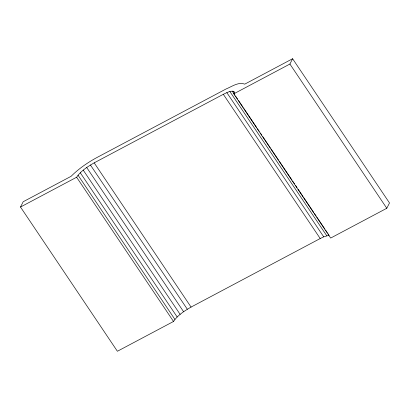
<?xml version="1.0" encoding="UTF-8"?>
<svg xmlns="http://www.w3.org/2000/svg" width="410" height="410" viewBox="0 0 410 410"><rect width="100%" height="100%" fill="white"/><g stroke="black" fill="none" stroke-linecap="round" stroke-linejoin="round"><path stroke-width="0.61" d="M233.787 93.818L330.67 238.061L386.799 208.27L389.5 202.965L292.612 58.738L289.906 64.042L233.782 93.834L234.228 92.276L233.679 91.343C230.015 90.554 226.556 92.906 223.322 94.305L94.177 162.847C87.658 166.634 80.898 170.847 76.634 177.233L20.5 207.035L117.388 351.262L173.517 321.471C177.776 315.08 184.541 310.867 191.065 307.08L320.215 238.533L323.721 236.842L329.081 235.309L328.01 233.72M20.5 207.035L23.201 201.73L71.058 176.331C78.633 168.787 87.509 162.637 96.883 157.542L226.028 88.996C231.732 86.684 238.466 81.605 244.755 84.137L292.612 58.738M76.624 177.243L173.522 321.46M289.906 64.042L386.799 208.27M233.679 91.343L234.392 92.399M232.188 91.081L235.038 95.325M235.75 96.386L237.533 99.035M238.599 100.629L243.232 107.522M243.945 108.578L256.768 127.669M257.48 128.73L259.263 131.379M260.329 132.973L261.754 135.095M262.825 136.684L270.303 147.82M271.015 148.881L278.498 160.013M279.21 161.074L292.033 180.164M292.745 181.225L294.529 183.875M295.595 185.469L297.019 187.59M298.09 189.179L303.077 196.6M303.789 197.661L313.763 212.508M314.475 213.569L316.253 216.224M316.966 217.285L324.807 228.949M325.519 230.01L327.298 232.66M229.851 91.517L326.744 235.745M226.827 92.614L323.721 236.842M223.322 94.305L320.215 238.533M94.177 162.847L191.065 307.08M90.431 165.01L187.324 309.237M86.7 167.495L183.593 311.723M83.24 170.14L180.128 314.367M80.278 172.759L177.171 316.986M78.028 175.178L174.916 319.405"/></g></svg>
